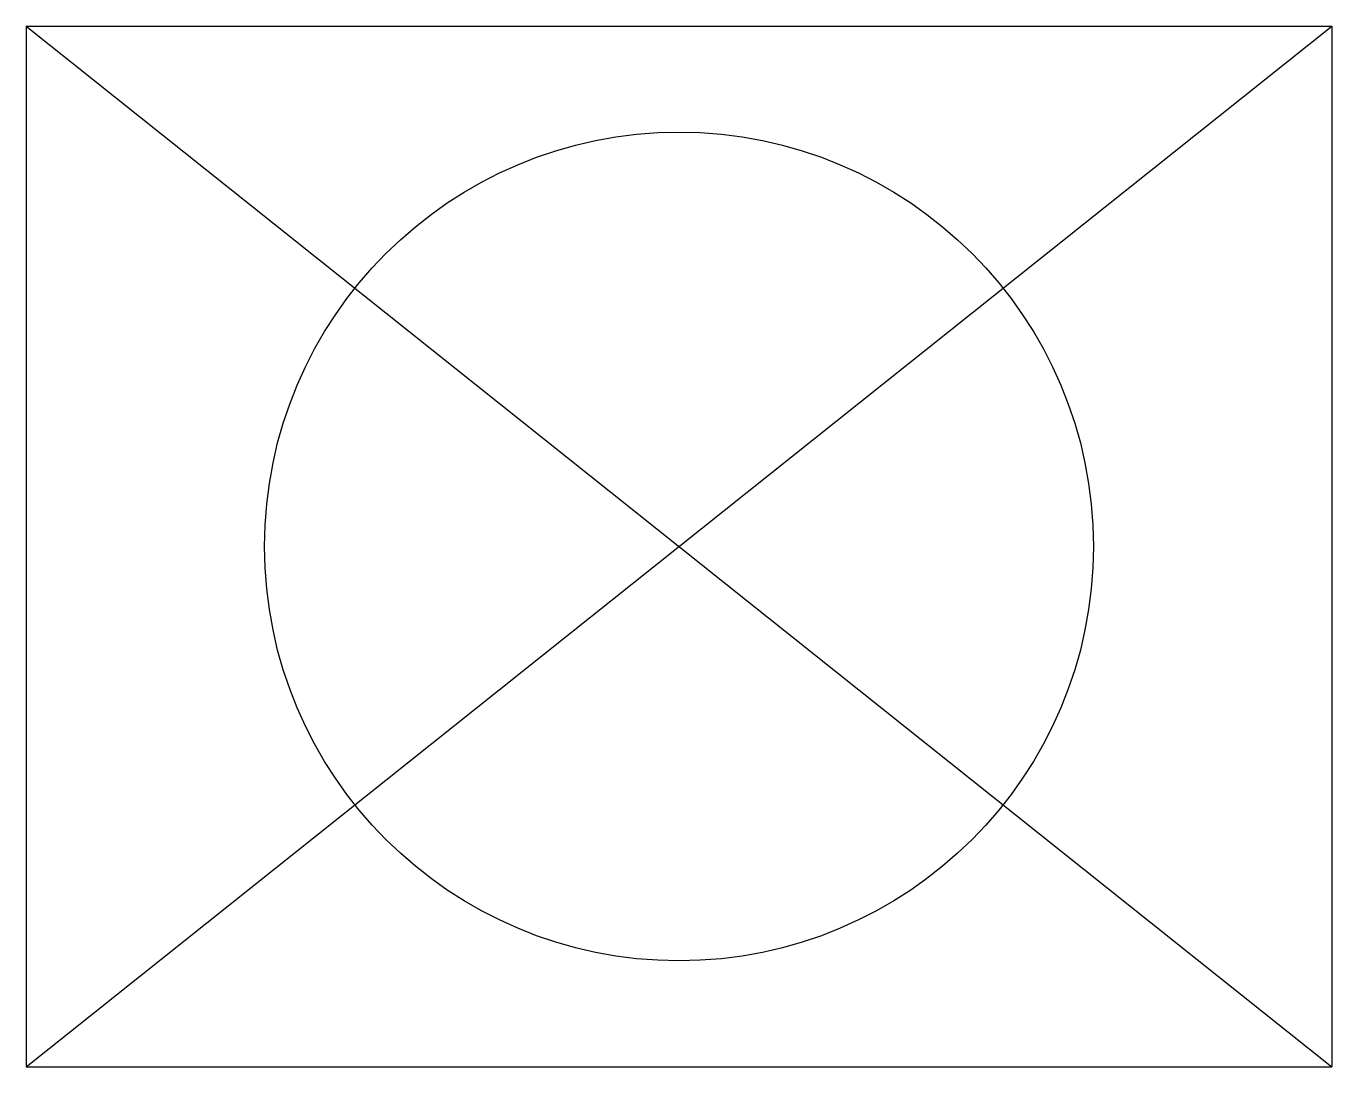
# Model space of a CAD drawing. Extents: x -4.73 to -1.52, y 0.98 to 3.54.
import ezdxf

# ---------------------------------------------------------------- set-up
doc = ezdxf.new("R2010")
doc.units = 0
doc.layers.add('MODELSKETCH_VISIBLE', color=7, linetype='CONTINUOUS')

msp = doc.modelspace()

# ---------------------------------------------------------------- linework, layer by layer
at = {"layer": 'MODELSKETCH_VISIBLE'}
for p, q in [((-4.7325, 3.5434), (-1.5217, 3.5434)), ((-4.7325, 3.5434), (-4.7325, 0.9841)), ((-4.7325, 3.5434), (-1.5217, 0.9841)), ((-4.7325, 0.9841), (-1.5217, 3.5434)), ((-1.5217, 3.5434), (-1.5217, 0.9841)), ((-4.7325, 0.9841), (-1.5217, 0.9841))]:
    msp.add_line(p, q, dxfattribs=at)
msp.add_circle((-3.1271, 2.2638), 1.019, dxfattribs=at)

doc.saveas('drawing.dxf')
